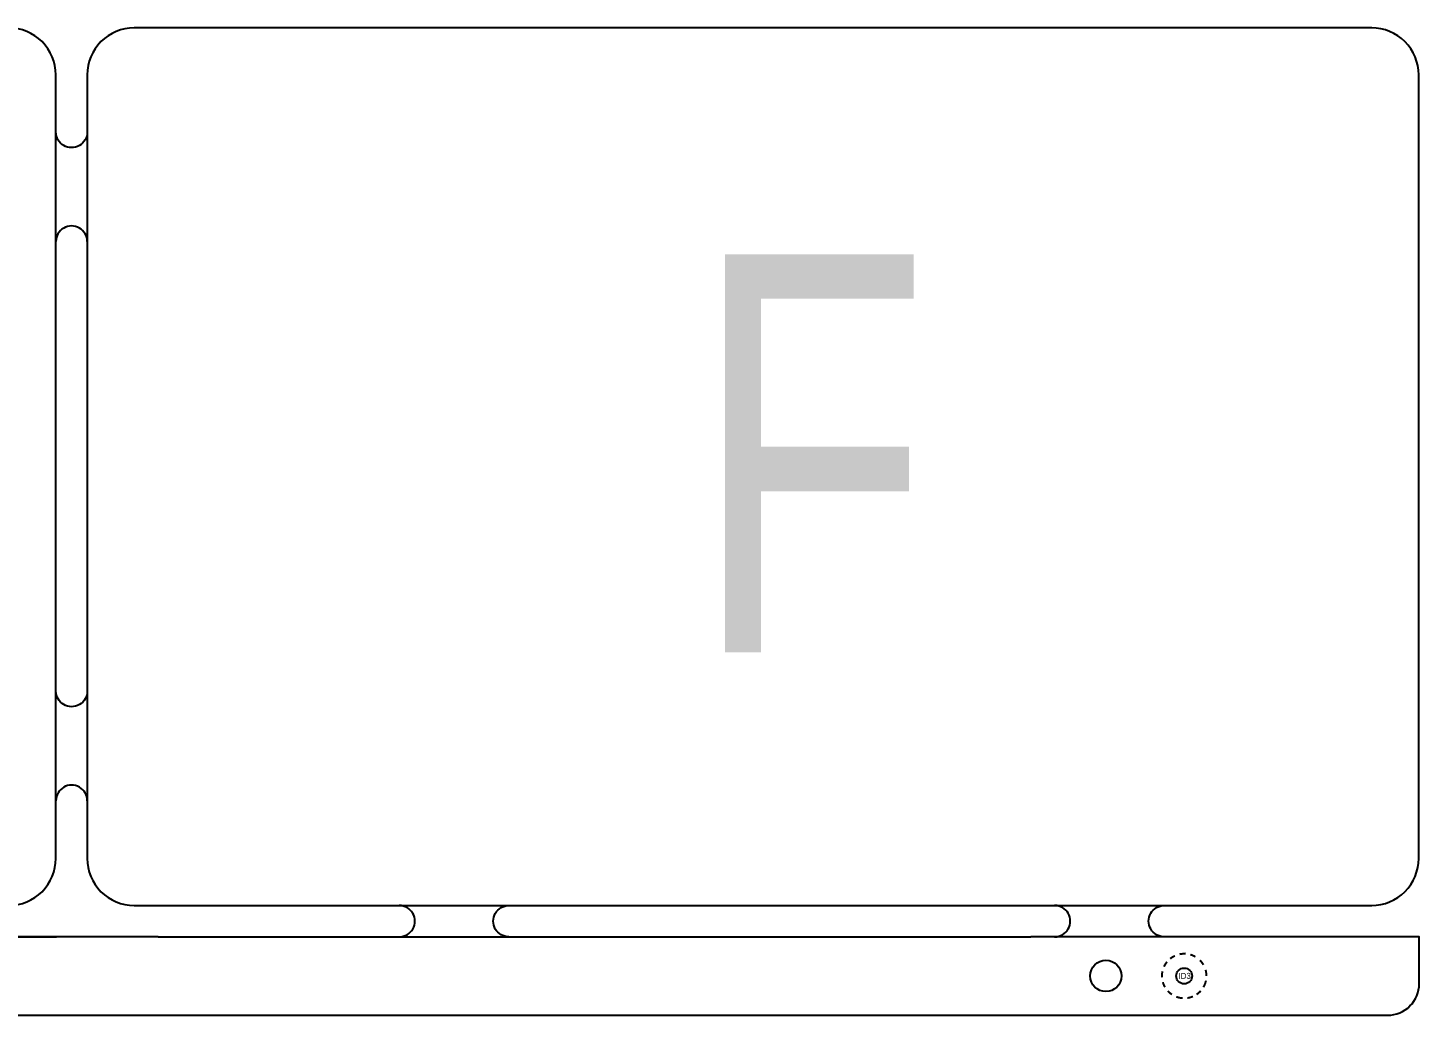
# Model space of a CAD drawing. Extents: x -91 to 88, y -70 to 91.
# Drawn here: x -7.3 to 81.5, y -69.5 to -6.5 of the extents above; entities that cross this region are included whole.
import ezdxf

# ---------------------------------------------------------------- set-up
doc = ezdxf.new("R2010")
doc.units = 0
for name, color, linetype in [('BG_OUTLINE', 254, 'CONTINUOUS'), ('PG_SILKSCREEN_TOP', 254, 'CONTINUOUS'), ('PIN_TOP', 94, 'CONTINUOUS'), ('RD_ASSEMBLY_TOP', 211, 'CONTINUOUS')]:
    doc.layers.add(name, color=color, linetype=linetype)

msp = doc.modelspace()

# ---------------------------------------------------------------- linework, layer by layer
at = {"layer": 'BG_OUTLINE'}
for points in [[(-8.50011, -62.500256, 0.414214), (-5.500116, -59.500262), (-5.500116, -9.500108, 0.414214), (-8.50011, -6.500114), (-87.500206, -6.500114, 0.414214), (-90.5002, -9.500108), (-90.5002, -59.500262, 0.414214), (-87.500206, -62.500256)], [(-87.500206, -6.500114, 0.414214), (-90.5002, -9.500108), (-90.5002, -59.500262, 0.414214), (-87.500206, -62.500256), (-8.50011, -62.500256, 0.414214), (-5.500116, -59.500262), (-5.500116, -9.500108, 0.414214), (-8.50011, -6.500114)], [(78.49997, -62.500256, 0.414214), (81.499964, -59.500262), (81.499964, -9.500108, 0.414214), (78.49997, -6.500114), (-0.500126, -6.500114, 0.414214), (-3.50012, -9.500108), (-3.50012, -59.500262, 0.414214), (-0.500126, -62.500256)]]:
    msp.add_lwpolyline(points, format="xyb", close=True, dxfattribs=at)
for points in [[(-3.497326, -13.144754, -1.000016), (-5.497322, -13.144754)], [(-3.497326, -20.144232, 1.000016), (-5.497322, -20.144232)], [(-3.492754, -48.819308, -1.000016), (-5.49275, -48.819308)], [(-3.492754, -55.818786, 1.000016), (-5.49275, -55.818786)], [(16.421862, -64.504062, 1.000016), (16.421862, -62.504066)], [(23.42134, -64.504062, -1.000016), (23.42134, -62.504066)], [(58.260742, -64.501522, 1.000016), (58.260742, -62.501526)], [(65.26022, -64.501522, -1.000016), (65.26022, -62.501526)], [(1.026668, -64.500252), (-90.5002, -64.500252), (-90.5002, -67.500246, 0.414214), (-88.500204, -69.500242), (79.531972, -69.500242, 0.414214), (81.531968, -67.500246), (81.531968, -64.500252), (56.7309, -64.500252)]]:
    msp.add_lwpolyline(points, format="xyb", dxfattribs=at)
for points in [[(-30.26918, -64.500252), (-5.468112, -64.500252)], [(1.026668, -64.500252), (17.326864, -64.500252)], [(17.326864, -64.500252), (30.13075, -64.500252)], [(30.13075, -64.500252), (56.7309, -64.500252)]]:
    msp.add_lwpolyline(points, dxfattribs=at)
at = {"layer": 'PG_SILKSCREEN_TOP', "const_width": 0.127}
for points in [[(65.936876, -65.71107, 0.063404), (65.632838, -65.901316)], [(66.63309, -65.583816, 0.0707), (66.234564, -65.611756)], [(67.247262, -65.773808, 0.062525), (66.921888, -65.635124)], [(65.433194, -66.10096, 0.063426), (65.242694, -66.404998)], [(67.75831, -66.284856, 0.064425), (67.535806, -65.996312)], [(67.951604, -67.00012, 0.069654), (67.896994, -66.61023)], [(65.134998, -66.74612, 0.061689), (65.115186, -67.094608)], [(65.143634, -66.702686, 0.007798), (65.134998, -66.74612)], [(65.166748, -67.390264, 0.062517), (65.305432, -67.715638)], [(67.75831, -67.715384, 0.079392), (67.920108, -67.297554)], [(65.4812, -67.955414, 0.061338), (65.744344, -68.181728)], [(66.02222, -68.325492, 0.074119), (66.430906, -68.416424)], [(66.732912, -68.405756, 0.065827), (67.091306, -68.305172)], [(67.319398, -68.181474, 0.062613), (67.587368, -67.949826)]]:
    msp.add_lwpolyline(points, format="xyb", dxfattribs=at)
at = {"layer": 'PIN_TOP'}
for centre, radius in [((61.532008, -67.00012), 0.999998), ((66.531998, -67.00012), 0.508)]:
    msp.add_circle(centre, radius, dxfattribs=at)

# ---------------------------------------------------------------- texts
at = {"layer": 'BG_OUTLINE', "width": 0.725}
msp.add_text('F', height=25.4, dxfattribs=at).set_placement((35.19678, -46.359064))
at = {"layer": 'RD_ASSEMBLY_TOP'}
msp.add_text('ID3', height=0.381, dxfattribs=at).set_placement((66.167, -67.183))

doc.saveas('drawing.dxf')
